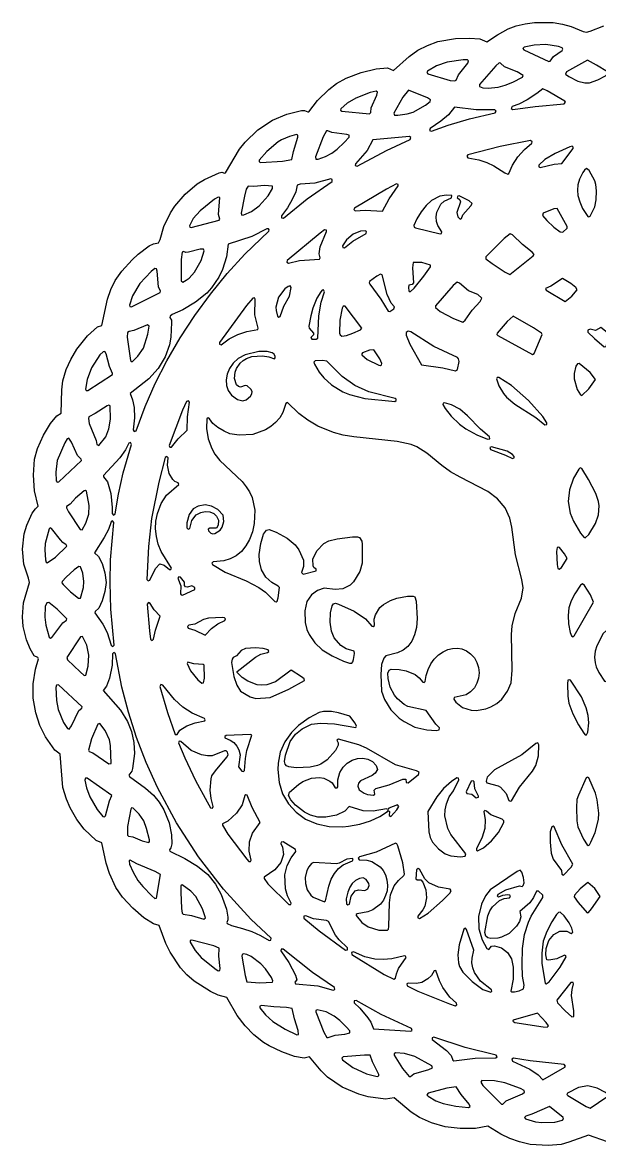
# Model space of a CAD drawing. Header units: metres. Extents: x 4 to 295, y 5 to 295.
# Drawn here: x 4.5 to 153.1, y 5.2 to 294.6 of the extents above; entities that cross this region are included whole.
import ezdxf

# ---------------------------------------------------------------- set-up
doc = ezdxf.new("R2010")
doc.units = ezdxf.units.M

msp = doc.modelspace()

# ---------------------------------------------------------------- linework, layer by layer
at = {"layer": 'CUT'}
msp.add_lwpolyline([(155.1142, 6.1598), (150.2021, 7.8992), (145.1411, 6.0399), (143.1981, 5.5042), (139.8292, 5.2099), (135.2429, 5.4795), (132.4454, 6.1282), (129.9581, 6.9883), (127.6398, 8.1327), (124.3142, 10.1655), (121.1368, 9.635), (117.1695, 9.5759), (113.3583, 10.0499), (109.8372, 11.0577), (106.7556, 12.4665), (104.5696, 13.7945), (100.2321, 17.5061), (97.9509, 17.1337), (93.5163, 17.7801), (91.1198, 18.4097), (86.8134, 20.2259), (83.0204, 22.8543), (81.3944, 24.4245), (78.3905, 28.0453), (76.9926, 27.7396), (74.5203, 28.1531), (71.2495, 29.3114), (67.9695, 30.8798), (66.5768, 31.7409), (64.0901, 33.701), (61.8394, 36.0374), (59.7879, 38.7148), (57.0635, 43.3565), (54.8838, 43.9843), (52.8559, 44.8813), (48.6963, 47.5468), (46.8324, 49.1994), (45.1764, 50.9774), (42.4815, 54.9906), (41.3708, 57.3032), (39.6564, 61.8963), (38.2091, 62.3411), (35.7503, 63.8848), (32.9224, 66.3314), (30.2664, 69.1973), (28.5504, 71.6578), (26.8465, 75.3308), (26.0145, 77.9478), (24.9423, 83.1969), (23.4689, 83.8411), (20.3745, 86.7323), (18.4597, 89.178), (16.7695, 92.2325), (15.7955, 94.4198), (14.9126, 97.423), (14.1745, 106.0256), (12.7786, 107.0745), (10.428, 110.5126), (8.9698, 113.4025), (7.879, 116.7117), (7.2313, 120.4664), (7.2313, 124.1332), (7.8493, 127.9149), (8.6003, 130.617), (8.4459, 130.9043), (7.5152, 131.3789), (6.487, 133.2172), (5.5106, 135.4999), (4.6858, 138.9178), (4.507, 141.4272), (4.7135, 145.0166), (6.2613, 150.293), (6.0623, 151.392), (4.8382, 155.0062), (4.4777, 158.8951), (4.8886, 162.7674), (5.6048, 165.0755), (6.9739, 168.1346), (7.8043, 169.2911), (7.8043, 169.2911), (8.513, 169.9638), (7.5833, 173.8911), (7.2901, 177.9282), (7.5833, 182.0076), (8.3528, 184.7751), (9.8674, 188.2212), (11.6558, 191.241), (13.3215, 193.2083), (14.4281, 193.8743), (14.615, 199.9402), (14.8503, 202.2057), (15.7664, 205.1119), (16.8882, 207.7123), (18.4361, 210.4199), (21.2559, 213.8567), (23.8025, 216.1394), (24.9191, 216.4836), (26.3684, 223.2636), (27.2529, 225.7725), (28.3605, 228.0759), (30.0234, 230.4767), (32.7442, 233.4316), (34.2795, 234.8206), (37.1192, 236.9684), (38.1843, 237.5286), (39.5452, 237.7937), (39.9596, 238.6708), (40.9128, 241.9633), (42.5846, 245.512), (43.6995, 247.2579), (46.3343, 250.3318), (49.4666, 252.9654), (51.3523, 254.1043), (55.1416, 255.8084), (55.8134, 255.9713), (56.499, 255.7602), (56.7905, 255.8486), (60.3659, 261.9021), (61.7878, 263.7355), (65.1008, 266.9247), (68.8819, 269.3574), (72.547, 270.9267), (76.3043, 271.8466), (77.1198, 271.8464), (77.9508, 271.4976), (78.248, 271.5476), (80.4761, 274.4255), (83.351, 277.271), (85.3811, 278.8526), (87.8462, 280.232), (91.6762, 281.6292), (95.5717, 282.572), (98.4851, 282.8356), (99.988, 282.2118), (104.0426, 285.8037), (106.3122, 287.3967), (108.735, 288.6538), (111.4299, 289.6585), (116.0135, 290.4226), (119.5515, 290.5419), (122.2729, 290.3313), (124.0772, 289.5384), (126.7839, 291.3952), (129.5146, 292.8755), (131.6222, 293.6737), (133.9271, 294.2329), (136.3204, 294.5559), (141.1516, 294.5267), (143.5199, 294.1444), (145.7533, 293.54), (148.8658, 292.2029), (149.7009, 292.0681), (150.6747, 292.2927), (154.1692, 293.7003)], dxfattribs=at)
for points in [[(133.632, 288.1801), (133.3669, 287.8451), (133.5679, 287.4681), (140.0116, 284.4684), (140.3299, 284.5917), (141.2434, 285.7688), (143.4901, 287.3674), (143.6459, 287.6672), (143.4455, 288.0203), (142.5158, 288.346), (139.2205, 288.8629), (136.2158, 288.7484), (133.632, 288.1801)], [(108.7485, 282.0451), (108.5932, 281.6744), (108.8478, 281.3634), (114.5959, 279.639), (115.8472, 279.495), (116.1463, 279.6785), (116.8012, 281.0342), (119.1279, 284.0702), (119.3751, 284.6683), (119.0517, 284.9522), (117.9845, 284.907), (113.8204, 284.3005), (111.097, 283.3458), (108.7485, 282.0451)], [(122.1529, 278.5661), (122.1698, 278.0162), (123.0133, 277.7354), (124.4411, 277.6531), (127.0097, 277.9151), (128.7406, 278.3695), (130.7892, 279.1886), (133.2253, 280.4704), (133.4024, 280.8919), (131.8859, 281.7957), (128.6165, 283.1669), (127.5931, 284.0378), (127.2392, 284.1147), (126.3752, 283.3988), (122.1529, 278.5661)], [(144.5359, 281.7983), (144.3465, 281.2729), (145.1774, 280.6272), (147.5151, 279.4296), (149.3102, 278.9698), (150.5202, 279.033), (152.5998, 279.7384), (154.5818, 280.8169), (155.2655, 281.5029), (155.097, 281.8251), (152.299, 283.5863), (149.9778, 284.8279), (144.5359, 281.7983)], [(86.4254, 272.3231), (86.3747, 271.9594), (86.6861, 271.7076), (93.8613, 271.0024), (94.1761, 271.3212), (94.2548, 272.5594), (95.7263, 275.7991), (95.9327, 276.6255), (95.5281, 276.8578), (93.9979, 276.4735), (90.3446, 275.0928), (88.0534, 273.7409), (86.4254, 272.3231)], [(100.1492, 271.1953), (100.3159, 270.7021), (101.1397, 270.6506), (103.5385, 270.9946), (105.0852, 271.4503), (108.2272, 273.2249), (109.4743, 274.2146), (109.5618, 274.6323), (108.7933, 275.1055), (103.8897, 277.1078), (102.4433, 275.292), (100.1492, 271.1953)], [(130.5973, 272.8851), (130.3506, 272.4154), (130.762, 272.1289), (136.5098, 272.9342), (143.952, 273.5877), (144.3018, 274.0083), (144.1054, 274.3151), (139.5988, 276.9569), (138.4433, 277.4566), (136.9622, 276.2412), (134.4668, 274.6559), (132.318, 273.5365), (130.5973, 272.8851)], [(109.4727, 267.2625), (109.3184, 266.7621), (109.7644, 266.5483), (114.0852, 268.0639), (119.5836, 269.7018), (126.2049, 271.2551), (126.47, 271.7347), (126.1445, 272.016), (121.2804, 272.0753), (115.7203, 272.6985), (114.151, 270.7411), (112.1795, 269.0944), (109.4727, 267.2625)], [(79.8992, 259.9223), (80.0029, 259.378), (80.6605, 259.3702), (82.4826, 260.0006), (84.1683, 260.857), (85.534, 261.8742), (87.345, 263.6283), (88.5744, 265.0349), (88.5879, 265.4762), (87.963, 265.7222), (84.155, 266.1912), (83.1336, 266.6549), (82.7977, 266.6167), (81.8766, 265.0921), (79.8992, 259.9223)], [(65.4646, 259.0683), (65.4649, 258.6351), (65.8294, 258.462), (71.4768, 258.7845), (73.8497, 259.2268), (74.2973, 261.3459), (75.4129, 265.018), (75.4134, 265.5192), (75.0238, 265.7007), (73.2396, 265.1776), (71.2011, 264.3474), (70.3253, 263.7986), (67.3739, 261.3441), (65.4646, 259.0683)], [(90.2155, 258.1704), (90.1692, 257.6746), (90.6479, 257.5375), (98.22, 261.6005), (104.3439, 264.4106), (104.5223, 264.906), (104.1585, 265.1458), (94.6971, 264.3572), (93.1968, 261.57), (90.2155, 258.1704)], [(119.1931, 260.4472), (118.928, 260.1121), (119.163, 259.7186), (121.9739, 259.132), (124.0165, 258.4415), (125.8844, 257.5796), (128.6732, 255.7894), (129.4417, 255.4816), (129.7213, 255.6729), (130.6463, 257.8068), (132.0308, 259.9155), (133.761, 261.8508), (135.619, 263.454), (135.731, 263.801), (135.2848, 264.1184), (127.4594, 262.6175), (119.1931, 260.4472)], [(137.4531, 257.7822), (137.4177, 257.354), (137.7975, 257.1531), (141.425, 258.0166), (143.3601, 258.2429), (146.2527, 262.0414), (146.2844, 262.4347), (145.994, 262.6503), (145.467, 262.5534), (141.6133, 260.8258), (139.0311, 259.2683), (137.4531, 257.7822)], [(150.0285, 244.6044), (150.3365, 244.4915), (150.6217, 244.6535), (151.8628, 247.0434), (152.2502, 248.8812), (152.2799, 251.166), (152.1397, 252.8279), (151.8516, 253.7591), (150.4087, 256.4537), (149.7445, 256.923), (149.1966, 256.5363), (148.7611, 255.8839), (147.9464, 254.147), (147.5079, 252.686), (147.3691, 251.3217), (147.5071, 249.9665), (147.9773, 248.3468), (148.7271, 246.6494), (150.0285, 244.6044)], [(60.8309, 245.4402), (60.9663, 244.9393), (61.4916, 244.9658), (63.4665, 245.8828), (65.4706, 247.3186), (67.7447, 249.9155), (68.8458, 251.7745), (68.8626, 252.3689), (66.8377, 252.5927), (64.0308, 252.2705), (62.5612, 252.3425), (62.1232, 251.5639), (61.6162, 249.8447), (60.8309, 245.4402)], [(71.1848, 244.7374), (71.1819, 244.2189), (71.6964, 244.1556), (77.809, 249.1075), (84.1873, 253.5964), (84.2602, 254.1202), (83.8897, 254.2846), (79.7707, 253.1855), (76.0194, 252.8611), (75.2476, 252.6127), (74.8488, 250.9231), (73.9612, 248.9666), (72.7106, 246.7927), (71.1848, 244.7374)], [(89.9561, 246.7496), (89.789, 246.3538), (90.1245, 246.038), (92.7484, 246.1562), (97.167, 245.9564), (98.9367, 249.0816), (101.2522, 252.4301), (101.2574, 252.7944), (100.7731, 252.9823), (98.1876, 251.6229), (89.9561, 246.7496)], [(47.4795, 242.2022), (47.5802, 241.8483), (47.9304, 241.7356), (55.1448, 243.5877), (55.2604, 243.8924), (54.9856, 245.037), (55.3016, 249.4405), (54.8882, 249.5591), (53.9166, 249.0118), (50.2004, 246.0447), (48.4688, 244.0479), (47.4795, 242.2022)], [(105.2275, 242.2091), (105.3258, 241.8556), (105.7146, 241.6554), (112.036, 240.0977), (112.3602, 240.186), (112.4605, 240.6431), (111.4403, 242.266), (111.0971, 243.3103), (111.0018, 244.5201), (111.1845, 245.6796), (112.2198, 247.7195), (113.0467, 248.5358), (114.9592, 249.411), (115.0133, 249.9599), (113.6689, 250.0739), (111.9622, 249.7929), (109.8266, 248.6951), (108.4549, 247.4335), (107.1295, 245.7602), (105.9976, 243.9858), (105.2275, 242.2091)], [(116.9335, 249.8836), (116.5501, 249.7752), (116.452, 249.4234), (117.1204, 248.886), (117.2769, 248.3144), (116.3166, 245.582), (116.6202, 244.446), (117.2249, 243.9091), (117.5203, 244.069), (117.9057, 245.028), (119.9342, 247.3222), (120.2727, 247.9352), (119.4924, 248.6319), (116.9335, 249.8836)], [(138.5709, 245.3896), (138.4241, 244.8605), (139.5073, 243.5253), (141.3347, 241.8118), (142.9612, 240.6121), (143.5866, 240.5291), (144.7146, 241.5742), (144.7372, 241.9499), (142.1931, 246.6521), (141.3155, 246.5608), (138.5709, 245.3896)], [(32.9737, 189.5791), (33.2381, 189.1309), (33.7126, 189.3444), (36.0794, 195.6459), (38.6628, 201.5158), (41.646, 207.3945), (45.0905, 213.2829), (48.8349, 219.0165), (52.9142, 224.5643), (57.1965, 229.8738), (61.703, 234.8807), (67.8842, 240.8144), (67.9859, 241.0985), (67.8243, 241.3943), (67.4203, 241.4256), (63.5201, 239.3894), (57.4322, 237.4387), (56.985, 234.167), (55.9522, 230.9131), (55.0459, 228.8939), (53.1711, 226.1696), (51.9299, 224.8372), (49.0607, 222.4746), (45.7494, 220.5406), (43.0009, 219.2993), (42.4703, 218.8526), (42.4183, 218.5291), (42.8262, 217.8869), (42.8956, 217.2672), (42.6895, 213.4662), (42.3564, 211.4825), (41.1957, 208.3682), (39.4081, 205.4377), (37.0143, 202.7432), (32.2232, 199.0054), (32.8433, 197.3532), (33.1985, 195.3235), (33.2856, 192.7277), (32.9737, 189.5791)], [(72.6745, 233.2268), (72.5731, 232.7699), (72.9449, 232.5411), (75.8159, 233.2054), (80.9498, 233.5878), (81.1094, 233.9222), (80.8858, 234.9328), (81.179, 236.7513), (82.7939, 240.6805), (82.7303, 241.0417), (82.2488, 241.1503), (81.1126, 240.2792), (72.6745, 233.2268)], [(86.9174, 237.0471), (86.9782, 236.5836), (87.4401, 236.5115), (89.5693, 238.2171), (92.9451, 240.1524), (93.0569, 240.6656), (92.7432, 240.8596), (91.5372, 240.7541), (89.5966, 240.0042), (87.9235, 238.5655), (86.9174, 237.0471)], [(123.8074, 234.2049), (123.8165, 233.6796), (125.3881, 232.442), (128.7988, 230.2257), (130.0185, 229.6505), (136.0105, 234.4035), (136.2115, 234.8086), (135.6951, 235.4067), (133.2429, 237.3292), (130.6731, 239.8441), (130.1021, 240.1248), (128.4803, 238.9263), (123.8074, 234.2049)], [(45.3282, 227.9514), (45.7543, 227.6589), (46.6557, 228.1251), (47.4331, 228.6969), (48.7972, 230.2094), (50.4947, 233.2405), (51.2571, 235.7412), (51.0955, 236.1484), (50.2177, 236.136), (47.266, 235.366), (46.5424, 235.3118), (45.9204, 235.5674), (45.5915, 235.403), (45.3266, 233.5043), (45.3282, 227.9514)], [(104.8349, 227.071), (104.0055, 226.847), (103.9223, 226.2965), (103.9383, 225.4552), (104.2824, 225.1813), (105.333, 226.0978), (107.8568, 229.1492), (109.5903, 231.5935), (109.5274, 232.048), (107.3022, 232.7039), (105.0636, 232.722), (104.9463, 231.3219), (105.1491, 227.494), (104.8349, 227.071)], [(31.998, 221.7273), (32.1463, 221.3567), (32.5427, 221.3106), (39.9648, 224.9521), (40.0326, 225.3225), (39.546, 226.45), (39.197, 230.4727), (38.9806, 231.0983), (38.5726, 231.1244), (37.6217, 230.3895), (34.7303, 227.3237), (32.8324, 224.1015), (31.998, 221.7273)], [(93.8723, 227.7843), (93.7593, 227.4776), (93.9173, 227.1227), (96.7969, 223.2691), (98.6233, 220.165), (99.0478, 220.0537), (100.1168, 220.7673), (100.3037, 221.3282), (99.423, 222.2071), (98.3806, 224.4784), (97.082, 229.5693), (96.6671, 229.6857), (95.7494, 229.1937), (93.8723, 227.7843)], [(70.1456, 218.8557), (70.4715, 218.6292), (70.8271, 218.8056), (71.7876, 221.5044), (73.2281, 224.0069), (73.63, 226.2964), (73.3898, 226.6651), (72.8781, 226.5718), (72.0488, 225.9413), (70.3731, 223.7656), (69.7333, 221.2394), (69.7664, 220.3343), (70.1456, 218.8557)], [(110.8039, 221.5843), (110.8199, 221.0783), (112.0735, 220.0697), (115.4511, 218.2803), (117.8579, 217.3692), (118.4543, 217.8895), (120.3136, 220.3957), (122.3284, 222.7054), (122.8038, 223.5556), (121.7228, 224.4573), (119.3705, 225.4316), (117.0536, 227.3642), (116.4387, 227.6345), (115.4205, 226.7728), (110.8039, 221.5843)], [(140.5308, 226.638), (139.1669, 225.9839), (139.3116, 225.5475), (144.2068, 222.6428), (145.9651, 224.0453), (147.3417, 225.6929), (146.9683, 226.2699), (145.7262, 227.2832), (143.5287, 228.5706), (140.5308, 226.638)], [(55.2075, 212.1062), (55.2253, 211.64), (55.641, 211.5116), (57.7437, 213.0451), (59.9608, 214.183), (62.2497, 214.946), (65.0905, 215.4561), (65.1513, 215.807), (64.3042, 219.1958), (64.413, 223.2711), (64.2576, 223.5682), (63.761, 223.5451), (62.1886, 221.6208), (55.2075, 212.1062)], [(79.4243, 214.0763), (78.7101, 213.3639), (78.9958, 212.9975), (80.0854, 212.9422), (80.5654, 213.2514), (80.7686, 218.9649), (81.3574, 222.4966), (82.2651, 225.1885), (81.9674, 225.6571), (81.6716, 225.6024), (81.2929, 225.1691), (80.2407, 223.4945), (79.2484, 220.9665), (78.7205, 218.9771), (78.2022, 216.3268), (78.3456, 215.8376), (79.4541, 214.4947), (79.4243, 214.0763)], [(87.5625, 221.4276), (87.0746, 221.4791), (86.7808, 220.9684), (86.1945, 217.8796), (86.1289, 214.4932), (86.3088, 214.0493), (86.734, 213.7565), (87.8771, 213.9482), (89.5179, 214.5333), (91.5358, 215.386), (91.9055, 215.8111), (87.5625, 221.4276)], [(126.7101, 214.4688), (126.6582, 214.1392), (126.8456, 213.9067), (135.8355, 209.0202), (136.2158, 209.2772), (138.2716, 214.1979), (138.0988, 214.5376), (136.1119, 215.8614), (130.8125, 218.8527), (129.2617, 217.5291), (126.7101, 214.4688)], [(31.937, 214.9688), (31.5003, 214.7171), (31.472, 213.5162), (32.2943, 207.4898), (32.7013, 207.1626), (34.2201, 208.5676), (35.6479, 210.6634), (36.7647, 214.225), (37.1172, 216.3517), (36.6368, 216.6277), (33.1195, 215.1643), (31.937, 214.9688)], [(116.5248, 205.1218), (116.915, 207.244), (116.7676, 207.9168), (116.483, 208.2559), (110.3734, 211.0486), (104.4673, 214.8197), (103.7637, 214.9978), (103.247, 214.6373), (103.2481, 213.986), (104.2445, 211.63), (107.2458, 206.3771), (112.7577, 205.6092), (116.0013, 204.8331), (116.5248, 205.1218)], [(150.0601, 215.3002), (150.0344, 214.777), (151.7734, 213.0931), (154.2442, 211.0023), (154.7446, 211.048), (155.5842, 213.7087), (155.4798, 214.164), (155.0318, 214.66), (153.4103, 215.9356), (152.0428, 215.1866), (150.6695, 215.5256), (150.0601, 215.3002)], [(20.7311, 200.0651), (20.895, 199.7275), (21.3033, 199.7011), (27.6655, 203.8174), (27.6852, 204.1137), (26.8758, 205.8774), (25.9868, 209.1864), (25.6643, 209.7687), (25.2545, 209.7397), (24.4079, 208.8836), (22.2685, 205.6093), (21.0953, 202.5763), (20.7311, 200.0651)], [(62.066, 197.3123), (63.1995, 198.234), (63.5491, 198.9045), (63.5927, 199.4786), (63.2666, 200.0825), (62.2978, 200.962), (61.809, 201.003), (60.64, 200.5932), (60.0691, 200.7375), (59.5953, 201.2061), (59.0869, 202.8315), (59.2348, 204.4897), (59.5883, 205.367), (60.5622, 206.8127), (61.2812, 207.4437), (62.1256, 207.971), (63.5661, 208.4707), (66.3023, 208.655), (67.8895, 208.3904), (69.3566, 207.8938), (69.5776, 208.1367), (69.5522, 208.5281), (69.2536, 209.0854), (68.7716, 209.4638), (67.5109, 209.7629), (65.3115, 209.7623), (61.8309, 208.9622), (59.9828, 207.9594), (58.7246, 206.7549), (57.7555, 205.4133), (57.1584, 203.9642), (56.905, 202.5062), (57.0167, 201.047), (57.4498, 199.7081), (58.2655, 198.5617), (59.8493, 197.3768), (61.2279, 197.089), (62.066, 197.3123)], [(92.0302, 209.4766), (91.8257, 209.2201), (91.8892, 208.8984), (93.236, 207.7644), (96.2138, 206.2864), (96.6457, 206.2075), (96.9375, 206.3833), (96.9828, 206.7172), (96.4839, 207.8981), (94.9237, 210.2508), (93.8826, 210.146), (92.0302, 209.4766)], [(79.8099, 207.4017), (79.5299, 207.0733), (79.6687, 206.4961), (80.9056, 204.4791), (82.121, 202.9721), (84.0827, 201.16), (86.9961, 199.3893), (88.7127, 198.6788), (92.6031, 197.6653), (99.5716, 196.9671), (100.403, 196.9358), (100.6978, 197.1523), (100.7011, 197.484), (100.4841, 197.6866), (93.6941, 199.3971), (90.0857, 201.0504), (86.8316, 203.3496), (82.837, 207.3353), (81.7769, 207.5048), (79.8099, 207.4017)], [(147.7972, 206.7064), (147.3605, 206.6462), (146.968, 205.9791), (146.5787, 204.1104), (146.5753, 202.726), (147.357, 200.0221), (148.1347, 198.5893), (148.504, 198.4124), (150.3584, 200.1951), (152.0784, 202.5392), (150.6776, 204.338), (147.7972, 206.7064)], [(127.1259, 203.0819), (126.7549, 203.0447), (126.5847, 202.7128), (127.1559, 200.9401), (128.3268, 198.9578), (129.1593, 198.004), (131.2457, 196.2329), (136.6647, 192.8047), (138.9782, 190.875), (139.4751, 190.9442), (139.5343, 191.3798), (138.4536, 193.0427), (134.7893, 197.1693), (130.4305, 201.0348), (127.1259, 203.0819)], [(42.2548, 185.5731), (42.3963, 185.1337), (42.8872, 185.1612), (44.5794, 187.3173), (46.93, 189.5043), (46.9886, 192.9735), (47.4625, 196.7116), (47.2141, 197.0717), (46.7407, 196.9132), (45.7215, 194.6562), (42.2548, 185.5731)], [(23.2008, 193.828), (21.5326, 192.9548), (21.4538, 192.5359), (21.6834, 191.2008), (23.4254, 186.822), (23.6321, 185.8122), (24.1181, 185.6044), (25.9131, 187.7966), (26.7455, 189.8255), (27.1246, 192.388), (27.0523, 195.7556), (26.7408, 195.956), (26.2547, 195.7912), (23.2008, 193.828)], [(52.6631, 192.4646), (52.3111, 192.6536), (51.9627, 192.3988), (51.8589, 189.9376), (52.3265, 187.2752), (53.1975, 184.7591), (54.0106, 183.3577), (55.3038, 181.7406), (61.0462, 176.2916), (62.1169, 174.9467), (62.9688, 173.5936), (63.5867, 172.1544), (64.2825, 168.946), (64.1359, 165.4301), (63.6947, 163.3299), (62.9739, 161.3677), (62.0308, 159.6733), (60.8803, 158.289), (59.5053, 157.1641), (57.9711, 156.3398), (56.3203, 155.837), (53.5411, 155.5855), (53.2777, 155.2886), (53.383, 154.9403), (56.682, 152.9491), (62.0552, 150.6867), (65.3179, 148.9819), (67.0671, 147.7382), (69.4413, 145.3674), (69.785, 145.2591), (70.0707, 145.4787), (70.3136, 146.359), (70.6341, 148.9971), (70.2897, 149.3601), (68.6499, 150.2526), (67.174, 151.6776), (66.0663, 153.5488), (65.5027, 155.6781), (65.4441, 157.4994), (65.8916, 160.311), (66.566, 162.7452), (67.2906, 163.7644), (68.0343, 163.9174), (69.79, 163.2255), (72.6606, 161.6558), (74.7009, 159.9972), (75.6625, 158.6954), (76.8074, 156.0236), (76.8794, 154.3774), (76.3674, 152.8141), (76.726, 152.4231), (80.0687, 153.288), (80.0852, 153.6946), (79.5043, 154.1645), (79.3049, 154.5912), (79.2543, 156.2498), (80.2609, 158.4578), (82.1093, 160.2937), (83.3322, 160.9766), (85.5168, 161.5458), (89.4396, 162.0167), (90.792, 162.0169), (91.2906, 161.8496), (91.89, 160.928), (91.9949, 160.1383), (91.9928, 155.23), (91.3569, 153.0645), (89.7045, 150.4084), (88.8451, 149.6128), (87.0066, 148.6254), (84.969, 148.4423), (82.1829, 148.7666), (80.4914, 148.2445), (78.9448, 147.0528), (77.7243, 145.3582), (77.1747, 143), (77.2914, 139.9668), (77.739, 138.2023), (78.315, 136.8986), (79.722, 134.7049), (81.6471, 132.9304), (84.257, 131.3539), (87.1286, 130.0354), (88.7047, 129.5077), (89.2585, 129.5174), (89.5865, 129.8553), (89.7387, 130.4042), (89.963, 132.0097), (89.8703, 132.5589), (87.8322, 133.1396), (86.422, 134.0328), (84.7217, 136.0362), (84.0323, 137.7374), (83.7265, 140.077), (83.784, 142.4475), (84.2094, 144.2764), (84.6003, 144.8085), (85.126, 144.9354), (85.8932, 144.7146), (89.8766, 142.8541), (92.8192, 140.8826), (94.4586, 139.0277), (94.7701, 138.9091), (95.1206, 139.2137), (95.0633, 140.8643), (95.3528, 141.9277), (96.5342, 143.8472), (97.4178, 144.6192), (99.2738, 145.6432), (100.8868, 146.2137), (103.6434, 146.7497), (105.0763, 146.7682), (105.5289, 146.5667), (105.8539, 145.4776), (106.1179, 140.9636), (105.9053, 138.6928), (105.4327, 136.7778), (104.7271, 135.1873), (103.7527, 133.8087), (102.5035, 132.801), (101.0248, 132.1065), (98.0538, 131.4168), (97.5359, 130.734), (96.9455, 129.1061), (96.7432, 126.5518), (96.8898, 122.2506), (97.6665, 120.1097), (99.3206, 117.5065), (101.4845, 115.343), (102.7537, 114.4173), (105.5522, 112.9986), (108.6119, 112.2714), (111.0079, 112.1534), (111.7787, 112.3113), (111.8288, 112.805), (110.889, 113.7612), (108.4709, 117.3294), (103.7369, 118.3048), (102.7282, 118.8413), (101.0796, 120.2836), (100.3032, 121.2477), (99.1714, 123.3455), (98.614, 125.5171), (98.5566, 126.9388), (98.8816, 127.6807), (99.3882, 127.9439), (101.4418, 127.8852), (103.3145, 127.5298), (105.5747, 126.6065), (106.6291, 125.7278), (107.5455, 124.5804), (107.9477, 124.5244), (108.1688, 124.7798), (108.3973, 126.2802), (108.9094, 127.8485), (109.6153, 129.3198), (110.4803, 130.5187), (111.605, 131.617), (112.7767, 132.4281), (114.0122, 133.0003), (115.2532, 133.3059), (116.4686, 133.3632), (117.6571, 133.15), (118.813, 132.6633), (119.8753, 131.9048), (120.844, 130.8446), (121.5104, 129.6348), (121.9331, 128.3652), (122.0825, 127.036), (121.9252, 125.6385), (121.5107, 124.3698), (120.844, 123.1593), (119.8606, 122.0861), (118.7533, 121.3257), (115.6693, 120.6172), (115.5243, 120.1753), (116.0384, 119.4254), (117.8191, 118.0349), (120.0309, 117.3729), (121.3469, 117.2838), (123.8325, 117.7032), (125.1103, 118.2212), (126.6036, 119.1077), (127.9214, 120.2233), (129.4188, 122.259), (130.3178, 124.3824), (130.5712, 127.6447), (130.4249, 136.8954), (130.542, 139.0815), (131.3706, 142.2662), (132.9903, 146.1948), (133.3828, 148.8876), (133.0918, 151.0832), (131.4227, 157.3545), (130.5166, 164.5474), (129.9985, 166.857), (128.7677, 169.5008), (126.8387, 171.8383), (124.3551, 173.7366), (117.1516, 177.4101), (114.7377, 178.8226), (112.483, 180.4244), (108.6412, 183.5901), (106.0026, 185.2087), (104.5592, 185.7829), (100.9668, 186.5868), (89.8461, 187.7619), (87.036, 188.2595), (84.5627, 188.9448), (80.5707, 190.5592), (77.9979, 192.0657), (75.6734, 193.7951), (72.762, 196.613), (72.3059, 196.4279), (71.4874, 194.0692), (70.7178, 192.7109), (69.6504, 191.4939), (68.445, 190.4369), (67.0389, 189.5692), (63.7611, 188.4368), (60.2458, 188.1982), (57.8372, 188.5958), (56.3773, 189.2235), (54.8264, 190.1804), (53.5363, 191.266), (52.6631, 192.4646)], [(113.153, 196.5864), (112.8398, 196.4632), (112.7392, 196.1421), (113.313, 195.1257), (114.8867, 193.1146), (117.0087, 191.0528), (118.6587, 189.8386), (121.5154, 188.2806), (124.2068, 187.1984), (124.8086, 187.2708), (124.7777, 187.7951), (122.4429, 189.7709), (119.1117, 193.2178), (117.1063, 194.9363), (114.9651, 196.0831), (113.153, 196.5864)], [(13.1809, 176.4411), (13.4306, 176.1244), (13.827, 176.1979), (19.6805, 181.6719), (19.6142, 182.029), (18.6669, 182.9538), (17.076, 186.4222), (16.409, 187.4167), (15.9843, 187.299), (15.3868, 186.2801), (13.4536, 181.6708), (13.1012, 178.7159), (13.1809, 176.4411)], [(27.5547, 168.053), (27.8858, 167.6549), (28.3204, 167.9365), (29.21, 173.0187), (30.4384, 178.5465), (32.5482, 185.833), (32.2587, 186.2984), (31.8544, 186.1512), (30.9929, 184.4796), (29.5136, 182.352), (25.3367, 177.8513), (25.3811, 177.5265), (26.3337, 176.1949), (27.2417, 173.2369), (27.6016, 169.5636), (27.5547, 168.053)], [(125.2749, 185.2472), (124.802, 185.0075), (125.0049, 184.5178), (128.8922, 183.0677), (130.6442, 182.1857), (131.1269, 182.3736), (131.1229, 182.7367), (130.6246, 183.2581), (129.3107, 184.1479), (125.2749, 185.2472)], [(36.5381, 151.0822), (36.8208, 150.7073), (37.237, 150.8441), (38.7208, 153.8489), (39.8531, 155.1161), (40.9308, 154.7307), (42.3516, 153.636), (42.6897, 153.6528), (42.8873, 153.9277), (40.2008, 158.2245), (39.4313, 160.1594), (38.9597, 162.1201), (38.7552, 164.0856), (38.8423, 166.0498), (39.2257, 168.0484), (40.165, 170.5923), (41.6025, 172.7689), (44.7101, 175.5481), (44.5774, 175.9238), (43.7315, 176.2685), (43.217, 176.773), (42.2642, 178.3221), (41.8607, 180.463), (42.0214, 182.3974), (41.6857, 182.7261), (41.264, 182.4571), (39.5804, 176.1469), (37.6796, 166.733), (36.8892, 159.5658), (36.5381, 151.0822)], [(148.49, 179.6126), (148.1206, 179.7738), (147.7484, 179.5045), (146.4094, 177.1822), (145.3379, 174.166), (144.968, 171.1359), (145.4788, 168.1587), (146.3471, 166.0672), (148.2151, 162.9447), (149.0251, 161.938), (149.394, 161.7652), (150.3054, 162.6719), (152.0157, 165.4326), (152.8393, 167.7391), (152.9822, 170.0229), (152.8049, 171.1607), (152.1182, 173.1561), (150.2016, 176.8433), (148.49, 179.6126)], [(16.745, 170.4637), (15.8271, 169.8544), (15.8402, 169.4746), (16.3422, 168.4366), (19.2934, 163.9618), (19.8085, 163.8607), (20.8339, 165.5346), (21.5335, 167.8407), (21.6175, 170.0862), (20.9843, 173.8189), (20.6892, 173.9848), (20.397, 173.8828), (18.1344, 171.9975), (16.745, 170.4637)], [(46.8358, 164.3419), (47.1349, 164.0241), (47.5415, 164.1826), (48.0848, 166.2759), (49.2443, 167.7198), (50.3934, 168.3434), (51.5434, 168.5486), (52.6856, 168.4577), (53.7165, 168.024), (54.48, 167.3298), (54.928, 166.2877), (54.8706, 165.0056), (54.4787, 164.2814), (52.6828, 164.2924), (52.2794, 163.9703), (52.3814, 163.5874), (53.0249, 162.9982), (53.4608, 162.8393), (54.0076, 162.9235), (55.3614, 163.7126), (55.8947, 164.4983), (56.3055, 165.9507), (56.1905, 167.6198), (54.79, 169.0388), (53.1427, 169.9644), (51.5227, 170.238), (49.727, 169.9747), (48.4732, 169.228), (47.4297, 167.7753), (46.8275, 165.66), (46.8358, 164.3419)], [(27.3377, 134.0931), (27.7692, 133.7922), (28.1075, 134.1562), (27.213, 143.3855), (27.0363, 150.2832), (27.1542, 156.1431), (28.0317, 165.7524), (27.6602, 166.151), (27.292, 165.9338), (26.6522, 163.9312), (25.5563, 161.8247), (23.0098, 157.9212), (24.0705, 156.9266), (25.0162, 155.1274), (25.727, 152.7433), (25.991, 150.2627), (25.6964, 147.9499), (25.0169, 145.549), (24.1117, 143.6169), (23.1978, 142.7557), (23.1108, 142.4289), (25.1583, 139.4916), (26.2543, 137.4232), (27.3377, 134.0931)], [(11.9779, 164.1992), (11.6019, 164.3438), (11.3121, 164.1147), (10.2847, 160.3288), (10.2006, 158.7266), (10.4007, 156.0883), (10.5783, 155.4732), (10.8646, 155.2984), (12.9659, 156.8159), (15.8974, 159.6368), (15.7719, 159.9795), (14.8501, 160.5505), (14.2343, 161.2205), (11.9779, 164.1992)], [(142.7353, 159.2739), (142.4303, 159.4046), (142.1351, 159.2531), (142.0069, 158.2734), (142.1261, 154.8695), (142.3325, 153.8989), (142.6768, 153.6856), (143.2951, 154.1445), (144.7524, 156.4454), (144.0634, 157.6333), (142.7353, 159.2739)], [(14.6908, 150.4907), (14.6449, 150.1524), (14.9174, 149.7322), (16.887, 147.823), (18.941, 146.2104), (19.4457, 146.2755), (20.1798, 149.0215), (20.2685, 150.4861), (19.9846, 152.6866), (19.3988, 154.3024), (18.9687, 154.3622), (17.8197, 153.4922), (15.7068, 151.6401), (14.6908, 150.4907)], [(45.1677, 151.6777), (44.7395, 151.7721), (44.4941, 151.4087), (45.232, 149.382), (45.1737, 147.3807), (45.3035, 147.1054), (45.7055, 147.0331), (48.8307, 148.458), (48.8582, 148.9584), (48.107, 149.4207), (46.9533, 149.0583), (46.4496, 149.1345), (46.204, 149.5065), (46.1892, 150.3391), (45.1677, 151.6777)], [(145.8881, 136.5034), (146.246, 136.3074), (146.5867, 136.53), (151.5171, 145.1669), (150.7206, 147.092), (149.1973, 149.4783), (148.7137, 149.9232), (148.1565, 149.5838), (146.7004, 147.3547), (145.7939, 145.5395), (145.1941, 143.7076), (144.9665, 141.8019), (145.052, 139.6628), (145.5084, 137.3676), (145.8881, 136.5034)], [(11.2249, 145.1196), (10.7623, 145.0336), (10.3437, 144.0645), (10.1994, 141.3295), (10.4845, 139.2876), (11.3228, 136.2146), (11.7021, 135.9387), (12.0036, 136.0892), (14.8606, 139.8715), (15.8285, 140.5602), (15.9404, 140.874), (13.4028, 143.3909), (11.2249, 145.1196)], [(37.3506, 144.8621), (36.9008, 145.0847), (36.6042, 144.6798), (37.1818, 137.8328), (37.4875, 135.6579), (37.8775, 135.3614), (38.2409, 135.6432), (38.7056, 137.9624), (39.9475, 141.6321), (38.3826, 143.2291), (37.3506, 144.8621)], [(47.3543, 139.2431), (46.9737, 138.9379), (47.1556, 138.5175), (48.8402, 138.0023), (51.5287, 136.7224), (53.1389, 138.4224), (54.7529, 139.6429), (56.5871, 140.5119), (56.75, 140.9108), (56.5186, 141.1938), (55.9879, 141.2656), (52.3615, 141.1148), (51.1067, 140.719), (48.8566, 139.4926), (47.3543, 139.2431)], [(15.9132, 130.937), (16.1129, 130.3151), (19.2958, 127.2212), (20.3419, 126.321), (20.8264, 126.3988), (21.4161, 128.7211), (21.586, 131.5422), (21.0918, 134.103), (19.9256, 136.3639), (19.3802, 136.2831), (15.9132, 130.937)], [(154.3394, 124.8901), (154.6439, 124.7613), (154.9378, 124.9125), (155.4133, 126.325), (155.8549, 129.9836), (155.7111, 135.6299), (155.2981, 137.5139), (154.8362, 137.9125), (154.0016, 137.0893), (152.4125, 133.9923), (151.9392, 132.5801), (151.8226, 131.0082), (151.9089, 129.6111), (152.1945, 128.5273), (152.9122, 127.0683), (154.3394, 124.8901)], [(67.5512, 132.2527), (67.8755, 132.494), (67.7853, 132.9213), (66.4853, 133.2661), (64.4946, 133.4423), (61.9155, 133.2746), (60.7618, 132.7736), (59.6248, 131.3401), (58.7118, 130.9057), (58.4543, 130.4825), (58.3407, 129.6942), (58.863, 126.054), (59.6571, 123.7925), (60.6302, 122.3116), (63.0854, 120.7743), (64.613, 120.3858), (68.2627, 120.6807), (73.027, 122.7932), (77.0659, 125.021), (77.0133, 125.4191), (76.3457, 125.9786), (73.6786, 127.6972), (69.6531, 124.6659), (67.3846, 123.871), (66.1459, 123.7772), (64.9416, 123.9321), (62.5181, 124.8361), (61.0767, 125.778), (59.7332, 127.0979), (59.7928, 127.3801), (64.4638, 131.0502), (65.8844, 131.8315), (67.5512, 132.2527)], [(32.6099, 101.6367), (31.8915, 100.6192), (32.0295, 100.3173), (36.1857, 97.2907), (38.2482, 95.4657), (39.6989, 93.6866), (40.9056, 91.6851), (42.2397, 88.3691), (42.863, 85.262), (42.9545, 82.9422), (42.7115, 81.9426), (42.3479, 81.3882), (42.4258, 81.0238), (46.3088, 79.1648), (49.5573, 77.2131), (52.1678, 75.0133), (54.2139, 72.5278), (55.6265, 69.8587), (57.0042, 66.1068), (57.3965, 64.089), (57.3936, 63.3602), (57.128, 62.7005), (57.2262, 62.3854), (58.3255, 61.8839), (61.1686, 61.1694), (63.528, 60.3442), (65.7837, 59.3644), (68.0366, 58.0339), (68.4603, 58.1005), (68.491, 58.6462), (63.2961, 63.527), (56.2551, 71.3032), (49.8294, 79.6089), (44.1369, 88.3558), (39.2691, 97.4773), (36.3444, 103.9119), (33.8491, 110.3684), (31.7646, 116.8252), (30.033, 123.3387), (28.4273, 131.9183), (27.9856, 132.2109), (27.6609, 131.8707), (27.603, 128.938), (26.8947, 125.6389), (26.1533, 123.5866), (25.2634, 122.4334), (29.6799, 117.4165), (31.4972, 114.4562), (32.538, 111.8479), (33.1392, 109.0584), (33.2855, 106.1831), (32.8139, 102.3538), (32.6099, 101.6367)], [(48.606, 129.2836), (47.0623, 129.7702), (46.8601, 129.393), (47.7372, 127.509), (49.6683, 125.1501), (50.6869, 124.3656), (51.0956, 124.3862), (51.3514, 125.5888), (51.2868, 128.9917), (51.0007, 129.1631), (48.606, 129.2836)], [(145.5643, 125.0732), (145.2726, 125.2225), (144.946, 125.0679), (144.8197, 124.158), (144.9055, 120.9471), (145.1952, 119.1447), (146.2032, 116.4632), (147.6298, 113.6367), (149.0077, 111.4515), (149.3839, 111.0555), (149.6826, 111.0132), (150.091, 111.7428), (150.3166, 114.1196), (150.117, 116.0271), (149.6553, 117.9944), (148.461, 120.79), (145.5643, 125.0732)], [(13.7636, 123.8825), (13.2642, 123.8263), (13.1006, 123.2043), (13.2741, 119.8291), (13.6768, 117.5479), (15.0707, 114.2055), (16.0614, 112.6262), (16.4717, 112.4828), (17.1203, 113.3745), (18.9741, 117.2853), (19.7547, 117.8599), (19.8624, 118.2182), (13.7636, 123.8825)], [(40.5922, 123.8132), (40.0911, 123.9547), (39.8848, 123.5082), (41.8026, 116.7503), (43.7967, 111.1429), (44.2923, 111.1362), (45.0397, 112.2494), (46.7755, 113.3428), (48.9408, 114.1328), (51.4615, 114.5976), (51.5497, 114.9183), (51.3584, 115.1904), (48.1768, 116.5951), (45.7947, 118.176), (43.6093, 120.1276), (40.5922, 123.8132)], [(95.2073, 95.7628), (95.0714, 96.7668), (95.4718, 97.1597), (98.9359, 98.132), (102.3928, 99.6349), (103.2258, 99.6271), (103.2766, 98.7749), (103.7755, 98.6153), (106.4761, 100.8266), (106.6673, 101.3964), (105.9552, 101.7548), (100.5362, 103.291), (93.1058, 107.5623), (91.1041, 108.4629), (85.8333, 109.9487), (85.4445, 109.6375), (85.7524, 108.9373), (85.7551, 108.376), (85.094, 106.9465), (82.9125, 104.588), (81.2905, 103.4871), (80.4376, 103.0956), (78.5891, 102.6559), (74.9761, 102.5048), (73.0879, 102.7505), (72.4938, 103.0217), (72.1049, 103.5012), (71.978, 104.1379), (72.191, 105.7918), (73.4279, 109.2681), (74.7877, 111.1779), (76.4746, 112.6012), (78.9065, 113.7794), (81.1859, 114.0284), (84.8688, 113.8511), (90.3084, 112.8828), (90.5074, 113.2939), (90.1548, 114.0611), (88.7466, 115.8617), (85.843, 116.7139), (84.0392, 117.0094), (82.0079, 117.0669), (80.9011, 116.766), (78.311, 115.3727), (75.591, 113.4111), (73.74, 111.5855), (72.0307, 109.2219), (70.8737, 106.5714), (70.2911, 103.6843), (70.2324, 102.0799), (70.5609, 98.7629), (71.475, 95.8565), (72.9466, 93.26), (74.9364, 91.0682), (77.389, 89.3369), (80.2498, 88.1226), (83.4289, 87.4335), (86.9794, 87.3108), (88.473, 87.4539), (91.3459, 87.9751), (94.0683, 88.825), (96.5292, 90.0144), (98.4953, 91.2635), (98.6424, 91.5629), (98.9938, 91.2457), (98.901, 90.2386), (99.3693, 90.0214), (100.9137, 91.6814), (101.3715, 92.5209), (101.0187, 92.9467), (98.8079, 92.1271), (98.5811, 91.7784), (98.2215, 91.9574), (94.7646, 91.3427), (92.1684, 91.4677), (88.5912, 92.5842), (87.5166, 91.384), (85.3, 90.3606), (82.5637, 89.7927), (80.5066, 89.8189), (78.6814, 90.3288), (77.0972, 91.1233), (74.778, 92.9437), (73.5559, 94.2642), (72.9481, 95.4118), (73.248, 96.2501), (75.5343, 98.2432), (76.6335, 98.9587), (78.8761, 99.8717), (80.9973, 100.0537), (82.0866, 99.8604), (83.6009, 99.1179), (84.1969, 98.615), (85.0039, 97.4067), (85.4934, 97.3617), (85.6643, 97.6452), (85.6656, 99.4565), (86.2212, 101.3366), (87.0472, 102.6955), (88.1148, 103.7306), (89.3874, 104.4881), (90.7885, 104.9173), (92.1129, 105.0046), (93.3973, 104.7689), (94.6022, 104.1172), (95.5738, 103.0817), (95.9215, 102.0797), (95.3232, 101.1224), (94.4972, 100.5108), (91.4966, 99.135), (90.9788, 98.5423), (90.8035, 97.8128), (91.2175, 96.8192), (92.477, 95.9863), (93.3408, 95.6761), (94.8656, 95.4984), (95.2073, 95.7628)], [(21.4795, 107.0892), (21.6642, 106.7576), (22.5591, 106.3752), (26.7453, 103.5287), (27.286, 103.6634), (27.1513, 108.2608), (26.894, 109.7586), (25.7572, 112.1417), (24.3723, 113.9218), (23.86, 113.7449), (22.2603, 110.0015), (21.4795, 107.0892)], [(56.9138, 110.8671), (56.5544, 110.6147), (56.6302, 110.2154), (57.9187, 109.6578), (58.863, 109.0086), (59.6761, 108.1051), (60.1862, 107.1479), (60.503, 105.8278), (60.1151, 102.8188), (60.9846, 101.6421), (61.4135, 101.565), (61.6408, 101.8569), (61.8706, 104.9278), (62.254, 106.9699), (63.5279, 110.8951), (63.1644, 111.1184), (56.9138, 110.8671)], [(45.2984, 109.3261), (44.8357, 109.4029), (44.6337, 108.9796), (46.2491, 105.0801), (49.0572, 99.2599), (52.0051, 93.8019), (52.9362, 92.2569), (53.392, 92.1656), (53.6114, 92.5753), (53.059, 94.6321), (52.8187, 96.8007), (53.0339, 99.7081), (53.2504, 100.4362), (54.1429, 101.7786), (57.1452, 105.2587), (57.4445, 105.8695), (57.2471, 106.5469), (56.9124, 106.9283), (56.4674, 106.9094), (53.3025, 105.6398), (52.1372, 105.5846), (50.5827, 105.8489), (47.9401, 106.9489), (45.2984, 109.3261)], [(129.7596, 94.1427), (130.0657, 93.8942), (130.4322, 94.0396), (132.4861, 97.5353), (135.7771, 101.6213), (136.7025, 103.1334), (137.3407, 105.5876), (137.456, 108.4205), (137.2016, 108.9329), (136.6829, 108.8265), (133.0248, 105.902), (126.0551, 101.9679), (124.133, 100.0988), (123.9039, 99.1241), (124.0679, 98.6217), (126.9929, 97.88), (127.5856, 97.5066), (129.0143, 95.8997), (129.7596, 94.1427)], [(21.1261, 99.9004), (20.6658, 99.8169), (20.5742, 99.3153), (20.9696, 97.3981), (21.7916, 95.0778), (23.6727, 91.7846), (25.1971, 89.973), (25.6166, 89.8862), (25.8548, 90.1547), (26.9258, 94.0385), (27.5068, 95.42), (21.1261, 99.9004)], [(116.8718, 99.4223), (116.7976, 99.8542), (116.3337, 99.928), (114.9631, 98.9964), (112.9171, 97.1807), (111.1398, 95.0515), (108.8493, 91.2373), (109.1077, 86.0561), (109.4376, 84.5922), (110.1049, 83.3379), (111.5776, 81.6418), (113.3394, 80.3961), (114.7657, 79.859), (117.2871, 79.6338), (118.4565, 79.7994), (118.6308, 80.3417), (114.8269, 85.316), (114.0258, 86.8978), (113.257, 90.1302), (113.2879, 91.6644), (113.6265, 93.2498), (114.3611, 95.012), (115.4514, 96.5997), (116.8718, 99.4223)], [(118.758, 96.3324), (118.9372, 95.869), (120.1885, 95.7056), (121.3427, 94.7644), (121.8667, 94.9539), (121.8758, 95.256), (120.9672, 97.1009), (120.7664, 98.9475), (120.5555, 99.2067), (120.0532, 99.0554), (118.758, 96.3324)], [(150.3004, 99.9578), (149.9811, 100.152), (149.6241, 99.9555), (147.6486, 95.4942), (147.2732, 94.3312), (147.1338, 92.3037), (147.1914, 88.8848), (147.4828, 87.3479), (148.9489, 84.1626), (149.875, 82.6979), (150.1764, 82.5388), (150.4877, 82.6772), (150.8568, 83.3374), (151.9757, 85.9017), (152.7752, 89.2129), (152.8931, 90.8814), (152.4937, 94.2688), (152.0024, 96.0111), (150.3004, 99.9578)], [(57.3575, 88.8185), (56.0199, 88.0829), (55.9894, 87.7432), (57.385, 85.4681), (62.2193, 78.9638), (62.7554, 78.3516), (63.1877, 78.3555), (63.3565, 78.7181), (62.8377, 81.0489), (62.9629, 83.4984), (63.6803, 85.671), (65.6756, 88.3951), (63.5943, 92.2735), (62.3106, 95.4623), (61.9857, 95.5391), (61.7397, 95.3696), (61.0163, 93.0295), (59.5551, 90.873), (57.3575, 88.8185)], [(32.9601, 92.1546), (32.5923, 92.195), (32.3563, 91.9101), (31.5544, 87.3822), (31.4912, 85.1643), (31.7382, 84.9449), (32.8925, 84.7548), (35.3404, 83.7139), (37.0015, 83.2562), (37.2121, 83.5186), (37.1516, 83.9639), (36.4427, 86.9121), (35.71, 88.8581), (34.5694, 90.6152), (32.9601, 92.1546)], [(123.9564, 91.3963), (123.5733, 91.5163), (123.2873, 91.2348), (123.6379, 89.087), (123.5458, 86.9138), (122.8554, 84.6942), (121.3852, 81.6512), (121.426, 81.3206), (121.6695, 81.1487), (123.2359, 81.9521), (125.2784, 83.6818), (127.0697, 85.8521), (128.4679, 88.4359), (128.4451, 88.8513), (128.0036, 89.2627), (125.112, 90.4324), (123.9564, 91.3963)], [(141.4355, 87.3193), (141.1367, 87.4751), (140.8017, 87.3162), (140.3924, 86.0247), (140.3371, 83.3532), (140.6203, 80.4934), (141.1504, 79.0252), (143.2473, 76.083), (143.3739, 75.0829), (143.7963, 74.8996), (145.7764, 76.9296), (146.2079, 77.7178), (143.3338, 82.6482), (141.4355, 87.3193)], [(69.4865, 76.2216), (66.7562, 74.3745), (66.7281, 74.0383), (67.702, 72.6323), (73.0359, 67.2893), (73.5577, 67.2761), (73.6755, 67.6914), (72.7204, 69.5142), (72.189, 71.3734), (72.0386, 74.9167), (72.6132, 77.3464), (73.6438, 79.3488), (74.8762, 81.0006), (74.8028, 81.4528), (71.5893, 83.4352), (71.1335, 83.3708), (71.0212, 83.0244), (71.4569, 82.0975), (71.6651, 80.1675), (70.9755, 78.1133), (69.4865, 76.2216)], [(91.2302, 79.5856), (90.9099, 79.2461), (91.1445, 78.8426), (93.1423, 78.7219), (94.4406, 78.3596), (96.5897, 77.0267), (97.382, 76.0817), (97.9592, 74.9289), (98.3215, 73.631), (98.4415, 72.1958), (98.3507, 70.8327), (97.989, 69.5934), (97.4447, 68.446), (96.6672, 67.4259), (94.6627, 65.9349), (93.3975, 65.4527), (90.6728, 64.9426), (90.4262, 64.7602), (90.3899, 64.4367), (91.8595, 62.6875), (93.462, 61.5378), (96.2302, 60.7085), (98.4904, 60.6564), (98.7255, 60.9141), (98.8149, 61.6173), (98.9599, 67.7069), (99.2066, 69.8274), (100.2237, 72.1247), (101.2956, 73.496), (102.6838, 74.7644), (102.8618, 75.1522), (102.4237, 78.081), (101.1757, 82.4117), (100.9019, 82.9816), (100.5247, 83.0822), (95.5885, 80.7826), (91.2302, 79.5856)], [(33.9604, 77.8244), (32.2254, 78.7306), (31.956, 78.5402), (32.0517, 77.7424), (32.9476, 75.6106), (34.1809, 73.4875), (35.4355, 71.9114), (37.7464, 69.542), (38.576, 68.8831), (38.984, 68.9092), (39.9936, 75.0036), (38.6819, 75.7994), (33.9604, 77.8244)], [(79.3735, 69.1856), (82.2116, 68.0081), (82.4698, 68.2262), (83.3536, 72.0712), (84.0092, 73.7996), (84.8469, 75.2946), (85.8971, 76.5548), (87.1011, 77.5476), (89.4873, 78.5773), (89.6392, 78.87), (89.4834, 79.1985), (88.0141, 79.0168), (86.0526, 77.9776), (85.3298, 77.7793), (79.4006, 78.131), (78.8655, 77.8594), (78.1954, 77.0513), (77.6765, 76.0326), (77.2885, 74.2877), (77.3192, 72.7145), (77.8158, 71.0462), (78.7239, 69.706), (79.3735, 69.1856)], [(106.3034, 64.3098), (106.2516, 63.8457), (106.7191, 63.6758), (108.907, 65.1119), (112.625, 68.3026), (114.4923, 70.1978), (114.8881, 70.8322), (114.6284, 71.22), (111.6235, 71.7507), (109.1519, 72.8978), (108.0615, 73.9278), (106.6826, 76.3808), (106.358, 76.5491), (105.9791, 76.2348), (105.7884, 73.9319), (106.0897, 73.6572), (107.0307, 73.6328), (107.5755, 73.0391), (108.3369, 71.13), (108.5498, 69.0373), (108.0541, 66.8987), (107.5405, 65.9079), (106.3034, 64.3098)], [(124.0767, 55.966), (124.5663, 55.7579), (125.2764, 56.5428), (126.0607, 56.6921), (127.8553, 56.1163), (129.3833, 54.9851), (130.3907, 53.3379), (130.8743, 51.181), (130.8158, 48.075), (130.204, 45.0206), (130.4864, 44.7805), (131.185, 44.7739), (132.4059, 45.0612), (133.4595, 45.5927), (133.7048, 46.5362), (133.2669, 48.8826), (133.1204, 51.8386), (133.2685, 56.0156), (133.7962, 59.5921), (134.7994, 62.7874), (135.509, 64.3286), (138.491, 69.0922), (138.491, 69.7071), (137.3256, 70.7705), (136.8307, 70.7123), (136.1147, 69.1445), (135.14, 67.6976), (132.5392, 65.489), (132.7774, 64.1498), (132.4556, 62.9675), (131.7275, 61.7041), (129.8138, 59.8549), (127.8638, 58.8854), (126.8678, 58.618), (125.0986, 58.5301), (124.3281, 58.7588), (123.7834, 59.1724), (123.5112, 60.1151), (124.279, 64.418), (124.7963, 65.696), (125.4769, 66.7046), (127.3516, 68.347), (128.4817, 68.8188), (129.8683, 69.0511), (130.1247, 69.3528), (129.9545, 69.7456), (129.4272, 69.8085), (128.0644, 69.6659), (127.0464, 69.2286), (126.7934, 69.4424), (126.992, 69.983), (128.9115, 71.0724), (132.4359, 72.1285), (133.1301, 71.9857), (133.4435, 72.1853), (133.6474, 72.8766), (133.5312, 74.2695), (133.0823, 75.6354), (132.6723, 76.1183), (131.8572, 75.8458), (124.9084, 71.0536), (123.6725, 69.5105), (122.6673, 67.3897), (121.9365, 64.2052), (121.993, 61.0796), (122.8185, 58.209), (124.0767, 55.966)], [(45.8248, 64.8596), (48.0332, 64.4449), (51.1487, 63.5514), (51.5796, 63.8556), (50.8312, 66.1524), (49.1148, 69.3575), (47.8696, 70.7778), (45.6384, 72.4196), (45.2589, 72.1167), (45.2396, 70.4847), (45.4447, 66.2791), (45.6037, 65.108), (45.8248, 64.8596)], [(87.9465, 67.4979), (88.2662, 67.207), (88.6579, 67.3897), (89.1614, 69.4553), (90.1413, 70.8048), (90.9788, 71.0488), (92.6064, 70.9408), (93.4148, 71.3762), (93.7259, 72.2121), (93.6727, 72.7425), (92.9454, 73.7736), (92.2002, 74.1432), (91.2302, 73.9851), (90.2607, 73.5224), (89.4102, 72.7607), (88.7434, 71.7515), (88.2343, 70.4718), (87.8636, 68.8013), (87.9465, 67.4979)], [(146.6052, 69.7011), (146.5716, 69.2793), (147.5842, 67.8102), (149.892, 65.159), (150.1995, 65.2719), (151.0501, 66.2121), (153.2701, 69.4143), (151.8323, 71.4066), (150.0724, 72.9622), (148.0764, 71.3429), (146.6052, 69.7011)], [(77.4312, 64.394), (76.9246, 64.2727), (76.9631, 63.7821), (80.8392, 60.5489), (87.6901, 55.5615), (88.2114, 55.6348), (88.2108, 56.1322), (86.0179, 58.177), (85.0923, 59.4259), (83.2807, 62.9465), (82.761, 63.1722), (79.4206, 63.6595), (77.4312, 64.394)], [(138.2567, 52.1607), (139.0427, 46.9434), (139.3522, 46.8282), (140.0829, 47.3667), (142.9346, 51.1431), (144.4838, 53.7925), (144.3675, 54.1071), (144.0499, 54.2151), (142.1, 53.2897), (140.0122, 52.9367), (139.4877, 53.0776), (139.2431, 54.3272), (139.331, 55.9952), (140.0323, 58.0227), (141.2785, 59.5429), (142.8812, 60.4256), (144.6889, 60.4729), (145.7523, 59.8524), (146.1646, 60.1682), (145.9248, 61.1827), (145.2417, 62.5996), (144.0019, 64.3555), (142.9178, 65.3427), (142.5119, 65.2408), (142.0339, 64.7463), (140.7559, 62.8371), (139.4945, 60.3148), (138.5979, 57.8464), (138.2286, 54.7329), (138.2567, 52.1607)], [(118.8533, 60.8957), (118.5229, 61.1837), (118.1335, 60.9828), (116.8932, 56.8964), (116.5781, 54.3155), (116.7452, 52.2761), (117.005, 51.3462), (117.8921, 49.8619), (120.3164, 47.4414), (123.0498, 45.4254), (125.0675, 44.7024), (125.3212, 44.9697), (125.2627, 45.2988), (122.4647, 47.5155), (120.9071, 49.7499), (120.4232, 50.9789), (120.2011, 52.253), (120.2585, 53.4678), (120.7133, 55.5677), (118.8533, 60.8957)], [(48.0973, 58.1493), (47.6898, 58.0163), (47.6506, 57.5895), (48.972, 55.4749), (50.4724, 53.6833), (53.9753, 50.8214), (54.8869, 50.2563), (55.2897, 50.3216), (55.4248, 50.8587), (55.0732, 54.008), (55.1173, 56.0569), (53.7741, 56.6386), (48.0973, 58.1493)], [(71.6038, 55.8157), (71.1132, 55.8127), (71.0137, 55.3323), (73.0734, 52.3985), (74.7913, 49.1324), (75.0923, 47.8654), (74.6278, 47.2822), (74.7625, 46.8377), (80.4968, 46.3812), (84.5179, 45.2788), (84.8937, 45.4155), (84.8393, 45.9629), (79.1399, 49.7922), (71.6038, 55.8157)], [(89.7235, 55.1132), (89.1996, 54.9443), (89.3335, 54.4389), (97.621, 49.2621), (100.143, 48.0757), (100.5553, 48.308), (100.7556, 49.4819), (101.3097, 50.8301), (103.2443, 53.6447), (103.1403, 53.9643), (102.8264, 54.0843), (99.5677, 53.3453), (97.3191, 53.1689), (95.2155, 53.2587), (92.6375, 53.8027), (89.7235, 55.1132)], [(61.4218, 54.5712), (61.0473, 54.4032), (60.9979, 54.0043), (61.8155, 49.0383), (62.2628, 47.3443), (65.6032, 47.1436), (68.8395, 47.3164), (68.9526, 47.6721), (68.5658, 48.4877), (67.0235, 50.7441), (65.8399, 52.046), (63.3989, 53.8891), (62.2781, 54.4077), (61.4218, 54.5712)], [(103.7846, 47.0801), (103.4169, 46.8461), (103.524, 46.3912), (106.3245, 44.9832), (114.4774, 41.6813), (115.9007, 41.2115), (116.298, 41.4541), (116.2347, 41.8509), (114.5024, 43.435), (112.7073, 45.9069), (111.8432, 47.6601), (110.9086, 50.2814), (110.4581, 50.1954), (109.7631, 49.0288), (108.903, 48.1661), (107.3521, 47.2448), (105.9067, 46.9889), (103.7846, 47.0801)], [(142.0745, 42.6971), (142.282, 41.9656), (144.189, 39.9165), (145.9334, 38.3863), (146.4256, 38.4304), (146.469, 39.885), (145.894, 43.8998), (145.9889, 45.4087), (146.3862, 46.8743), (146.2556, 47.2182), (145.7052, 47.1801), (142.0745, 42.6971)], [(66.0261, 41.3073), (65.6205, 41.1563), (65.6256, 40.6922), (67.0813, 38.8902), (68.9341, 37.1851), (72.0849, 35.1933), (75.1558, 33.7309), (75.6, 33.8457), (75.5038, 34.8812), (74.5313, 37.8935), (73.9229, 40.5267), (72.4893, 40.8037), (69.2231, 40.9228), (66.0261, 41.3073)], [(90.3779, 42.5409), (89.9155, 42.479), (89.8629, 41.985), (91.3918, 40.5644), (93.4397, 38.1364), (94.1437, 36.9762), (94.8317, 35.2403), (104.4673, 34.6476), (104.8089, 34.8548), (104.6494, 35.3809), (96.8302, 38.948), (90.3779, 42.5409)], [(80.3695, 40.2135), (80.0584, 40.0175), (80.033, 39.6851), (82.1088, 34.4147), (82.8537, 33.0819), (83.1753, 33.0089), (84.9881, 33.629), (87.4921, 33.9311), (88.8045, 34.2895), (88.8157, 34.7299), (87.9589, 35.6992), (86.2084, 37.4214), (84.7439, 38.5644), (82.6733, 39.6528), (80.3695, 40.2135)], [(137.0681, 39.3334), (130.8132, 37.5521), (130.7704, 37.2572), (131.3066, 36.9121), (138.5202, 35.7745), (139.5929, 35.7252), (139.8992, 36.0288), (139.3662, 36.9404), (137.0681, 39.3334)], [(110.4323, 33.1062), (109.9827, 32.9701), (109.9901, 32.5004), (113.6781, 29.6755), (114.8391, 28.4219), (115.2844, 27.2069), (115.5376, 26.9939), (121.0779, 27.7198), (126.3976, 27.7698), (126.7213, 28.0496), (126.4615, 28.529), (118.499, 30.4743), (110.4323, 33.1062)], [(100.5063, 29.0778), (100.2043, 28.872), (100.2054, 28.5065), (102.3204, 25.0962), (104.0711, 22.9756), (104.4073, 22.9934), (105.2881, 23.6671), (109.1026, 24.8119), (110.0245, 25.2658), (109.8725, 25.7447), (105.5508, 28.1405), (102.8681, 28.9167), (100.5063, 29.0778)], [(87.0911, 28.0328), (86.7044, 27.7609), (86.8839, 27.2646), (89.5074, 25.2805), (93.0682, 23.7209), (95.7949, 22.9614), (96.2189, 23.1668), (96.2265, 23.5052), (94.6346, 26.7693), (94.0482, 28.4685), (92.5726, 28.531), (87.0911, 28.0328)], [(130.9371, 27.6838), (130.5104, 27.425), (130.6549, 26.9791), (135.1456, 24.9015), (137.2555, 23.4659), (138.4684, 22.0984), (144.117, 25.4069), (144.2834, 25.6612), (143.9575, 26.1164), (135.2452, 27.0369), (130.9371, 27.6838)], [(108.9163, 18.7081), (108.6143, 18.313), (108.9389, 17.8901), (110.9334, 16.7502), (112.8456, 16.0533), (116.1114, 15.3537), (119.3596, 14.9837), (119.743, 15.2599), (119.4923, 15.882), (117.4489, 18.3453), (116.1179, 20.3115), (113.7284, 19.9828), (108.9163, 18.7081)], [(122.7621, 21.9828), (122.4828, 21.5122), (123.0484, 20.6537), (127.8135, 15.8536), (128.1354, 15.9054), (129.0561, 16.7453), (133.2484, 18.5501), (133.7676, 18.9625), (133.6469, 19.3717), (132.725, 19.8721), (128.6927, 21.3922), (126.0279, 21.9083), (122.7621, 21.9828)], [(144.8381, 18.7084), (144.6951, 18.4021), (144.8768, 18.0768), (149.5996, 15.3033), (150.6343, 14.8661), (154.9966, 17.7436), (155.3349, 18.1788), (155.2274, 18.4608), (154.6431, 18.8596), (152.5087, 19.9565), (150.0498, 20.5872), (147.6289, 20.1693), (144.8381, 18.7084)], [(134.0881, 12.791), (133.7706, 12.4539), (133.999, 12.0511), (136.5466, 11.3139), (138.1944, 11.1094), (141.5761, 11.2267), (143.5499, 11.7511), (143.838, 12.1049), (143.6988, 12.4438), (140.2148, 15.241), (135.6102, 13.2543), (134.0881, 12.791)]]:
    msp.add_lwpolyline(points, close=True, dxfattribs=at)

doc.saveas('drawing.dxf')
